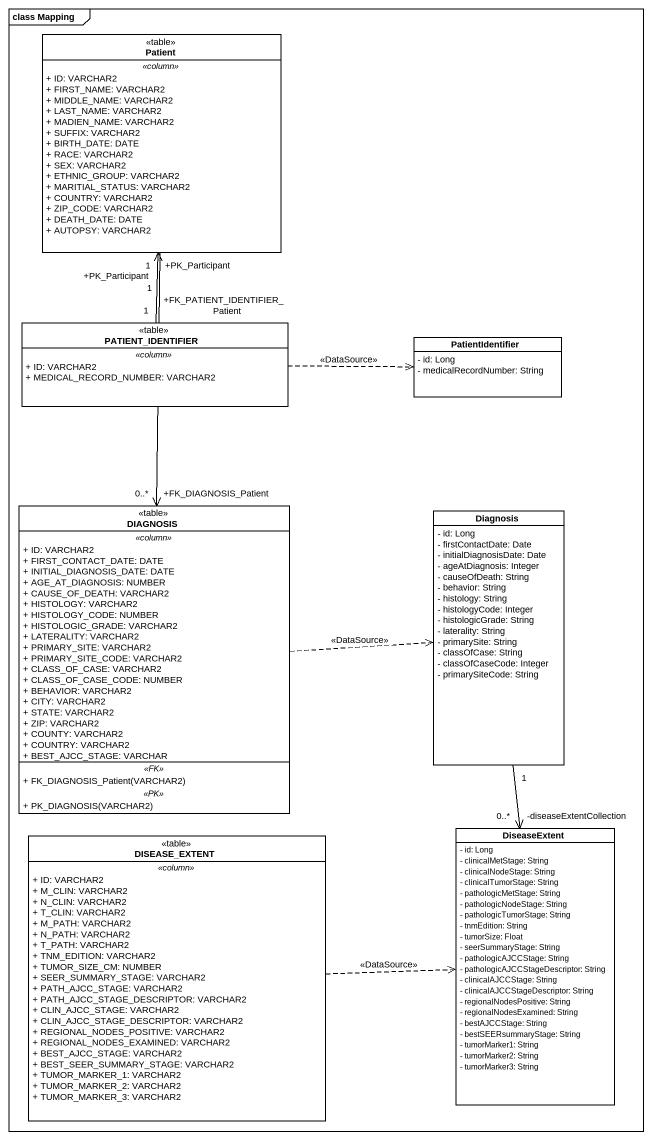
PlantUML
@startuml
mainframe class Mapping
hide circle
hide empty members
skinparam classAttributeIconSize 0
class Patient <<table>> {
  .. <<column>> ..
  + ID: VARCHAR2
  + FIRST_NAME: VARCHAR2
  + MIDDLE_NAME: VARCHAR2
  + LAST_NAME: VARCHAR2
  + MADIEN_NAME: VARCHAR2
  + SUFFIX: VARCHAR2
  + BIRTH_DATE: DATE
  + RACE: VARCHAR2
  + SEX: VARCHAR2
  + ETHNIC_GROUP: VARCHAR2
  + MARITIAL_STATUS: VARCHAR2
  + COUNTRY: VARCHAR2
  + ZIP_CODE: VARCHAR2
  + DEATH_DATE: DATE
  + AUTOPSY: VARCHAR2
}
class PATIENT_IDENTIFIER <<table>> {
  .. <<column>> ..
  + ID: VARCHAR2
  + MEDICAL_RECORD_NUMBER: VARCHAR2
}
class PatientIdentifier {
  - id: Long
  - medicalRecordNumber: String
}
class DIAGNOSIS <<table>> {
  .. <<column>> ..
  + ID: VARCHAR2
  + FIRST_CONTACT_DATE: DATE
  + INITIAL_DIAGNOSIS_DATE: DATE
  + AGE_AT_DIAGNOSIS: NUMBER
  + CAUSE_OF_DEATH: VARCHAR2
  + HISTOLOGY: VARCHAR2
  + HISTOLOGY_CODE: NUMBER
  + HISTOLOGIC_GRADE: VARCHAR2
  + LATERALITY: VARCHAR2
  + PRIMARY_SITE: VARCHAR2
  + PRIMARY_SITE_CODE: VARCHAR2
  + CLASS_OF_CASE: VARCHAR2
  + CLASS_OF_CASE_CODE: NUMBER
  + BEHAVIOR: VARCHAR2
  + CITY: VARCHAR2
  + STATE: VARCHAR2
  + ZIP: VARCHAR2
  + COUNTY: VARCHAR2
  + COUNTRY: VARCHAR2
  + BEST_AJCC_STAGE: VARCHAR
  .. <<FK>> ..
  + FK_DIAGNOSIS_Patient(VARCHAR2)
  .. <<PK>> ..
  + PK_DIAGNOSIS(VARCHAR2)
}
class Diagnosis {
  - id: Long
  - firstContactDate: Date
  - initialDiagnosisDate: Date
  - ageAtDiagnosis: Integer
  - causeOfDeath: String
  - behavior: String
  - histology: String
  - histologyCode: Integer
  - histologicGrade: String
  - laterality: String
  - primarySite: String
  - classOfCase: String
  - classOfCaseCode: Integer
  - primarySiteCode: String
}
class DISEASE_EXTENT <<table>> {
  .. <<column>> ..
  + ID: VARCHAR2
  + M_CLIN: VARCHAR2
  + N_CLIN: VARCHAR2
  + T_CLIN: VARCHAR2
  + M_PATH: VARCHAR2
  + N_PATH: VARCHAR2
  + T_PATH: VARCHAR2
  + TNM_EDITION: VARCHAR2
  + TUMOR_SIZE_CM: NUMBER
  + SEER_SUMMARY_STAGE: VARCHAR2
  + PATH_AJCC_STAGE: VARCHAR2
  + PATH_AJCC_STAGE_DESCRIPTOR: VARCHAR2
  + CLIN_AJCC_STAGE: VARCHAR2
  + CLIN_AJCC_STAGE_DESCRIPTOR: VARCHAR2
  + REGIONAL_NODES_POSITIVE: VARCHAR2
  + REGIONAL_NODES_EXAMINED: VARCHAR2
  + BEST_AJCC_STAGE: VARCHAR2
  + BEST_SEER_SUMMARY_STAGE: VARCHAR2
  + TUMOR_MARKER_1: VARCHAR2
  + TUMOR_MARKER_2: VARCHAR2
  + TUMOR_MARKER_3: VARCHAR2
}
class DiseaseExtent {
  - id: Long
  - clinicalMetStage: String
  - clinicalNodeStage: String
  - clinicalTumorStage: String
  - pathologicMetStage: String
  - pathologicNodeStage: String
  - pathologicTumorStage: String
  - tnmEdition: String
  - tumorSize: Float
  - seerSummaryStage: String
  - pathologicAJCCStage: String
  - pathologicAJCCStageDescriptor: String
  - clinicalAJCCStage: String
  - clinicalAJCCStageDescriptor: String
  - regionalNodesPositive: String
  - regionalNodesExamined: String
  - bestAJCCStage: String
  - bestSEERsummaryStage: String
  - tumorMarker1: String
  - tumorMarker2: String
  - tumorMarker3: String
}
PATIENT_IDENTIFIER "+FK_PATIENT_IDENTIFIER_Patient\n1" -up-> "+PK_Participant\n1" Patient
PATIENT_IDENTIFIER .right.> PatientIdentifier : <<DataSource>>
DIAGNOSIS "+FK_DIAGNOSIS_Patient\n0..*" <-up- "+PK_Participant\n1" Patient
DIAGNOSIS .right.> Diagnosis : <<DataSource>>
Diagnosis "1" --> "-diseaseExtentCollection\n0..*" DiseaseExtent
DISEASE_EXTENT .right.> DiseaseExtent : <<DataSource>>
@enduml
